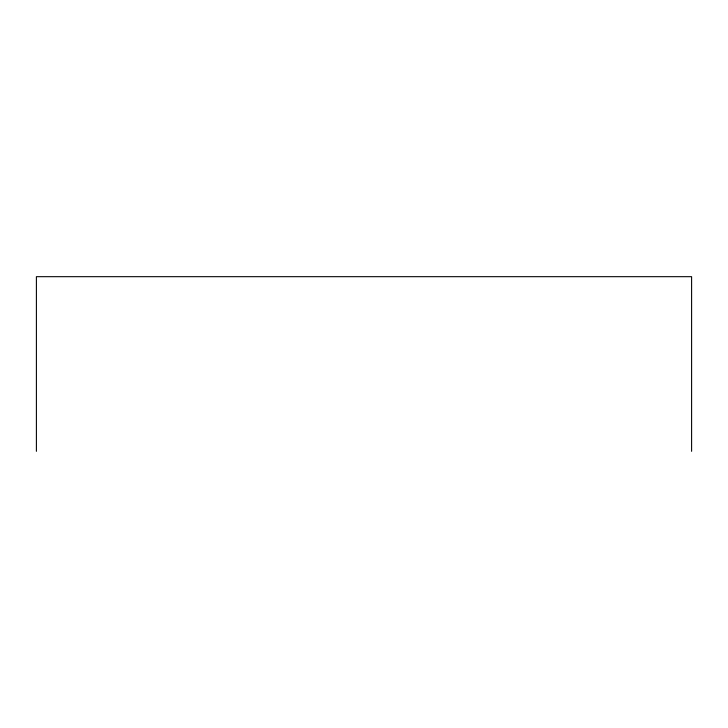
<?xml version="1.0" encoding="UTF-8"?>
<svg xmlns="http://www.w3.org/2000/svg" width="728" height="728" viewBox="0 0 728 728"><rect width="100%" height="100%" fill="white"/><g stroke="black" fill="none" stroke-linecap="round" stroke-linejoin="round"><path stroke-width="1.09" d="M691.6 451.324L691.6 276.676L36.4 276.676L36.4 451.324"/></g></svg>
